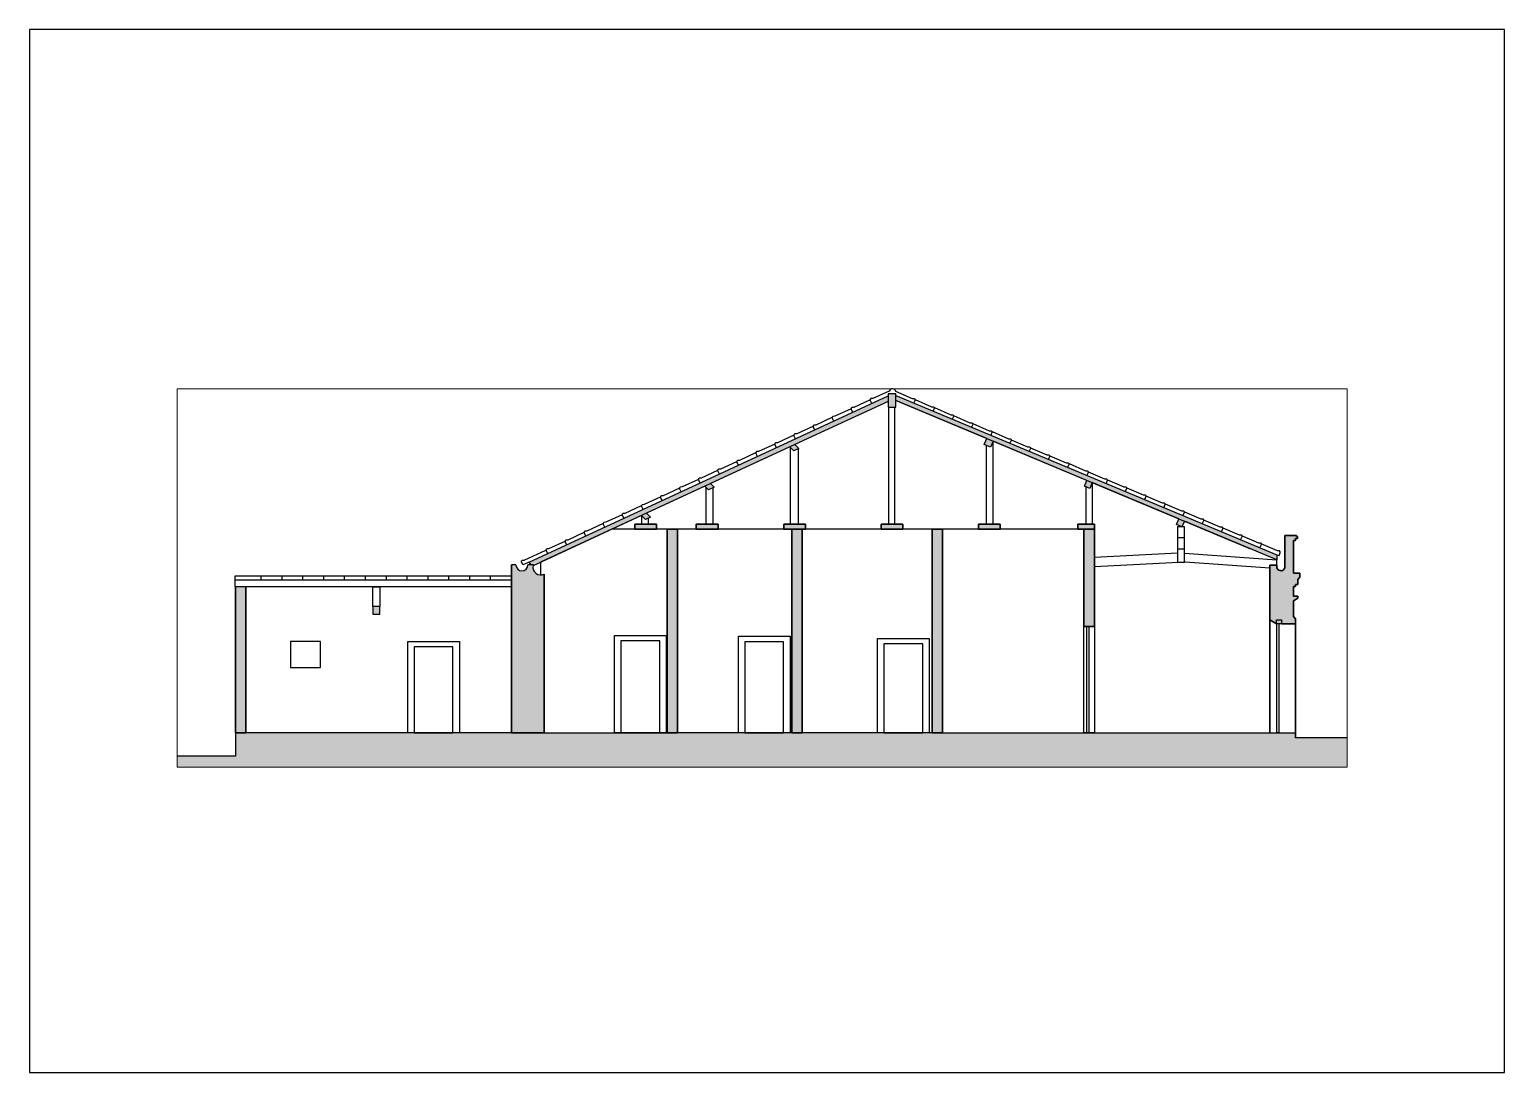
# Paper-space layout 'Layout1' of a CAD drawing. Header units: millimetres. Extents: x 21 to 318, y 103 to 313.
# The model-space entities are those that its viewports show. They can reach past a viewport. Long polylines and large blocks are cut down to what shows.
import ezdxf

# ---------------------------------------------------------------- set-up
doc = ezdxf.new("R2010")
doc.units = ezdxf.units.MM
for name, color, linetype, lineweight in [('A-ALV-___-___-EXI', 250, 'Continuous', 35), ('A-BAS-___-___-EXI', 250, 'Continuous', 25), ('A-COB-___-___-EXI', 250, 'Continuous', 25), ('A-JAN-___-___-EXI', 250, 'Continuous', 25), ('A-POR-___-___-EXI', 250, 'Continuous', 25)]:
    doc.layers.add(name, color=color, linetype=linetype, lineweight=lineweight)

# ---------------------------------------------------------------- blocks, each defined once
blk = doc.blocks.new('A4 HORIZONTAL - A4-22867027-Não nomeada')
at = {"layer": 'A-COB-___-___-EXI'}
for p, q in [((317.79, 313), (20.79, 313)), ((20.79, 313), (20.79, 103)), ((317.79, 103), (317.79, 313)), ((20.79, 103), (317.79, 103))]:
    blk.add_line(p, q, dxfattribs=at)

msp = doc.modelspace()

# ---------------------------------------------------------------- hatches: boundary and pattern name
at = {"layer": 'A-ALV-___-___-EXI'}
h = msp.add_hatch(color=11, dxfattribs=at)
h.paths.add_polyline_path([(-73058, -8867), (-73058, -4767), (-73267, -4767), (-73267, -8867)])
h.paths.add_polyline_path([(-76097, -8867), (-75888, -8867), (-75888, -4767), (-76097, -4767), (-76097, -5751)])
h.paths.add_polyline_path([(-78607, -8867), (-78398, -8867), (-78398, -4767), (-78607, -4767), (-78607, -5751)])
h.paths.add_polyline_path([(-81739, -8867), (-81079, -8867), (-81079, -5672), (-81113, -5685), (-81149, -5690), (-81186, -5686), (-81220, -5674), (-81251, -5654), (-81276, -5627), (-81294, -5595), (-81304, -5560), (-81306, -5523), (-81299, -5487), (-81409, -5487), (-81413, -5518), (-81425, -5547), (-81444, -5572), (-81469, -5591), (-81498, -5603), (-81529, -5607), (-81560, -5603), (-81589, -5591), (-81613, -5572), (-81633, -5547), (-81645, -5518), (-81649, -5487), (-81739, -5487), (-81739, -5751)])
h.paths.add_polyline_path([(-87089, -8867), (-87089, -5927), (-87298, -5927), (-87298, -8867)])
h.paths.add_polyline_path([(-70153, -6727), (-69998, -6727), (-69998, -4767), (-70218, -4767), (-70218, -6727)])
h.paths.add_polyline_path([(-66233, -6670), (-65953, -6670), (-65953, -6570), (-65995, -6528), (-65995, -6208), (-65909, -6158), (-65909, -6118), (-65995, -6118), (-65995, -5918), (-65953, -5918), (-65953, -5878), (-65909, -5878), (-65909, -5778), (-65866, -5735), (-65866, -5655), (-65995, -5655), (-65995, -4995), (-65955, -4995), (-65955, -4955), (-65915, -4955), (-65915, -4915), (-65935, -4915), (-65935, -4895), (-66165, -4895), (-66165, -5520), (-66168, -5541), (-66176, -5560), (-66188, -5577), (-66204, -5590), (-66223, -5599), (-66243, -5603), (-66264, -5602), (-66284, -5596), (-66301, -5585), (-66315, -5570), (-66326, -5551), (-66331, -5531), (-66331, -5511), (-66326, -5490), (-66472, -5490), (-66472, -6590), (-66333, -6670), (-66333, -6590), (-66233, -6590)])
at = {"layer": 'A-BAS-___-___-EXI', "true_color": 0xcb9898}
msp.add_hatch(color=253, dxfattribs=at).paths.add_polyline_path([(-88475, -9562), (-64915, -9562), (-64915, -8968), (-65953, -8968), (-65953, -8867), (-87298, -8867), (-87298, -9339), (-88475, -9339)])
at = {"layer": 'A-COB-___-___-EXI', "true_color": 0xc19a82}
h = msp.add_hatch(color=33, dxfattribs=at)
h.paths.add_polyline_path([(-66333, -6670), (-66233, -6670), (-66233, -6590), (-66333, -6590)])
h.paths.add_polyline_path([(-84529, -6478), (-84389, -6478), (-84389, -6327), (-84529, -6327)])
h.paths.add_polyline_path([(-81303, -5504), (-79119, -4491), (-79038, -4572), (-78941, -4526), (-79021, -4446), (-77846, -3902), (-77774, -3975), (-77659, -3922), (-77732, -3849), (-76132, -3108), (-76052, -3188), (-75954, -3143), (-76035, -3063), (-74158, -2193), (-74158, -2313), (-73998, -2313), (-73998, -2178), (-72168, -2942), (-72221, -3061), (-72093, -3114), (-72043, -2994), (-70153, -3784), (-70203, -3898), (-70093, -3945), (-70045, -3829), (-68302, -4557), (-68350, -4673), (-68240, -4720), (-68191, -4603), (-66326, -5383), (-66326, -5283), (-73998, -2078), (-73998, -2045), (-74158, -2045), (-74158, -2079), (-81386, -5428), (-81344, -5487), (-81299, -5487)])
h.paths.add_polyline_path([(-70338, -4767), (-69998, -4767), (-69998, -4667), (-70338, -4667)])
h.paths.add_polyline_path([(-72338, -4767), (-71898, -4767), (-71898, -4667), (-72338, -4667)])
h.paths.add_polyline_path([(-74298, -4767), (-73858, -4767), (-73858, -4667), (-74298, -4667)])
h.paths.add_polyline_path([(-76258, -4767), (-75818, -4767), (-75818, -4667), (-76258, -4667)])
h.paths.add_polyline_path([(-77578, -4767), (-77578, -4667), (-78018, -4667), (-78018, -4767)])
h.paths.add_polyline_path([(-78818, -4767), (-78818, -4667), (-79258, -4667), (-79258, -4767), (-79193, -4767)])

# ---------------------------------------------------------------- linework, layer by layer
at = {"layer": 'A-ALV-___-___-EXI'}
for p, q in [((-78607, -8867), (-78607, -4767)), ((-78398, -4767), (-78398, -8867)), ((-76097, -4767), (-76097, -8867)), ((-75888, -8867), (-75888, -4767)), ((-73267, -8867), (-73267, -4767)), ((-73058, -4767), (-73058, -8867)), ((-70218, -4767), (-70218, -6727)), ((-69998, -6727), (-69998, -4767)), ((-66165, -5520), (-66165, -4895)), ((-66165, -4895), (-65935, -4895)), ((-65955, -4995), (-65995, -4995)), ((-65995, -4995), (-65995, -5655)), ((-65915, -4955), (-65955, -4955)), ((-65955, -4955), (-65955, -4995)), ((-65935, -4895), (-65935, -4915)), ((-65935, -4915), (-65915, -4915)), ((-65915, -4915), (-65915, -4955)), ((-81739, -5487), (-81739, -8867)), ((-66472, -6590), (-66472, -5490)), ((-66472, -5490), (-66326, -5490)), ((-87298, -5927), (-87298, -8867)), ((-87089, -8867), (-87089, -5927)), ((-81079, -5672), (-81079, -8867)), ((-65995, -5655), (-65866, -5655)), ((-65953, -5918), (-65995, -5918)), ((-65995, -5918), (-65995, -6118)), ((-65909, -5878), (-65953, -5878)), ((-65953, -5878), (-65953, -5918)), ((-65866, -5735), (-65909, -5778)), ((-65909, -5778), (-65909, -5878)), ((-65866, -5655), (-65866, -5675)), ((-65866, -5675), (-65866, -5735)), ((-65995, -6118), (-65909, -6118)), ((-65909, -6158), (-65995, -6208)), ((-65995, -6208), (-65995, -6528)), ((-65909, -6118), (-65909, -6158)), ((-65995, -6528), (-65953, -6570)), ((-70218, -6727), (-69998, -6727)), ((-70218, -6727), (-69998, -6727)), ((-66333, -6670), (-66472, -6590)), ((-66472, -6590), (-66472, -8867)), ((-65953, -6670), (-66233, -6670)), ((-65953, -6570), (-65953, -6670)), ((-65953, -8867), (-65953, -6667)), ((-87298, -8867), (-87089, -8867)), ((-81739, -8867), (-81079, -8867)), ((-78398, -8867), (-78607, -8867)), ((-76097, -8867), (-75888, -8867)), ((-73058, -8867), (-73267, -8867)), ((-66333, -8867), (-66283, -8867)), ((-65953, -8968), (-65953, -8867))]:
    msp.add_line(p, q, dxfattribs=at)
msp.add_arc((-66248, -5520), 83.1, 158.8294, 360, dxfattribs=at)
at = {"layer": 'A-BAS-___-___-EXI'}
for p, q in [((-87298, -8867), (-87298, -9339)), ((-81739, -8867), (-87089, -8867)), ((-81079, -8867), (-78607, -8867)), ((-76097, -8867), (-78398, -8867)), ((-73267, -8867), (-75888, -8867)), ((-73058, -8867), (-65953, -8867)), ((-64915, -8968), (-65953, -8968)), ((-64915, -9562), (-64915, -8968)), ((-87298, -9339), (-88475, -9339)), ((-88475, -9339), (-88475, -9562)), ((-88475, -9562), (-64915, -9562))]:
    msp.add_line(p, q, dxfattribs=at)
at = {"layer": 'A-COB-___-___-EXI'}
for p, q in [((-74134, -1987), (-74461, -2138)), ((-73998, -2045), (-74158, -2045)), ((-74158, -2045), (-74158, -2079)), ((-73668, -2143), (-73998, -1997)), ((-73998, -2078), (-73998, -2045)), ((-73998, -2178), (-73998, -2078)), ((-73998, -2078), (-66326, -5283)), ((-81386, -5428), (-74158, -2079)), ((-74158, -2193), (-76035, -3063)), ((-74903, -2342), (-75229, -2494)), ((-74885, -2317), (-74899, -2331)), ((-74899, -2331), (-74899, -2351)), ((-74899, -2351), (-74871, -2410)), ((-74845, -2316), (-74885, -2317)), ((-74518, -2165), (-74845, -2316)), ((-74501, -2139), (-74515, -2153)), ((-74515, -2153), (-74514, -2173)), ((-74514, -2173), (-74487, -2232)), ((-74461, -2138), (-74501, -2139)), ((-74158, -2079), (-74158, -2193)), ((-74158, -2193), (-74158, -2313)), ((-74158, -2313), (-73998, -2313)), ((-74138, -4667), (-74138, -2313)), ((-74018, -4667), (-74018, -2313)), ((-73998, -2313), (-73998, -2178)), ((-72168, -2942), (-73998, -2178)), ((-73978, -2186), (-66860, -5160)), ((-73628, -2143), (-73668, -2143)), ((-73637, -2228), (-73614, -2177)), ((-73614, -2157), (-73628, -2143)), ((-73614, -2177), (-73614, -2157)), ((-73611, -2159), (-73281, -2304)), ((-73281, -2304), (-73241, -2304)), ((-73227, -2338), (-73250, -2390)), ((-73241, -2304), (-73227, -2318)), ((-73227, -2318), (-73227, -2338)), ((-73223, -2320), (-72894, -2465)), ((-75653, -2672), (-75667, -2687)), ((-75613, -2672), (-75653, -2672)), ((-75287, -2520), (-75613, -2672)), ((-75269, -2495), (-75283, -2509)), ((-75283, -2509), (-75283, -2529)), ((-75283, -2529), (-75255, -2588)), ((-75229, -2494), (-75269, -2495)), ((-72894, -2465), (-72854, -2466)), ((-72840, -2500), (-72863, -2552)), ((-72854, -2466), (-72840, -2480)), ((-72840, -2480), (-72840, -2500)), ((-72836, -2481), (-72507, -2627)), ((-72507, -2627), (-72467, -2627)), ((-72453, -2661), (-72476, -2713)), ((-72467, -2627), (-72453, -2641)), ((-72453, -2641), (-72453, -2661)), ((-72449, -2642), (-72120, -2788)), ((-75596, -2859), (-81152, -5433)), ((-76055, -2876), (-76381, -3028)), ((-76037, -2850), (-76051, -2865)), ((-76051, -2865), (-76051, -2885)), ((-76051, -2885), (-76024, -2944)), ((-75997, -2850), (-76037, -2850)), ((-75671, -2698), (-75997, -2850)), ((-75667, -2687), (-75667, -2707)), ((-75667, -2707), (-75640, -2766)), ((-72221, -3061), (-72168, -2942)), ((-72120, -2788), (-72080, -2788)), ((-72066, -2822), (-72089, -2875)), ((-72080, -2788), (-72066, -2802)), ((-72066, -2802), (-72066, -2822)), ((-72062, -2803), (-71733, -2949)), ((-71733, -2949), (-71693, -2949)), ((-71693, -2949), (-71679, -2963)), ((-71679, -2963), (-71679, -2983)), ((-71675, -2965), (-71346, -3110)), ((-76132, -3108), (-77732, -3849)), ((-76823, -3232), (-77150, -3384)), ((-76806, -3206), (-76819, -3221)), ((-76819, -3221), (-76819, -3241)), ((-76819, -3241), (-76792, -3300)), ((-76766, -3206), (-76806, -3206)), ((-76439, -3054), (-76766, -3206)), ((-76421, -3028), (-76435, -3043)), ((-76435, -3043), (-76435, -3063)), ((-76435, -3063), (-76408, -3122)), ((-76381, -3028), (-76421, -3028)), ((-76052, -3188), (-76132, -3108)), ((-76118, -4667), (-76118, -3122)), ((-75954, -3143), (-76052, -3188)), ((-76035, -3063), (-75954, -3143)), ((-75958, -4667), (-75958, -3139)), ((-72093, -3114), (-72221, -3061)), ((-72178, -4667), (-72178, -3079)), ((-72043, -2994), (-72093, -3114)), ((-70153, -3784), (-72043, -2994)), ((-72038, -4667), (-72038, -2996)), ((-71679, -2983), (-71702, -3037)), ((-71346, -3110), (-71306, -3110)), ((-71292, -3145), (-71315, -3198)), ((-71306, -3110), (-71291, -3125)), ((-71291, -3125), (-71292, -3145)), ((-71288, -3126), (-70958, -3272)), ((-77574, -3562), (-77588, -3577)), ((-77534, -3561), (-77574, -3562)), ((-77207, -3410), (-77534, -3561)), ((-77190, -3384), (-77204, -3399)), ((-77204, -3399), (-77203, -3419)), ((-77203, -3419), (-77176, -3478)), ((-77150, -3384), (-77190, -3384)), ((-70958, -3272), (-70918, -3272)), ((-70904, -3306), (-70928, -3360)), ((-70918, -3272), (-70904, -3286)), ((-70904, -3286), (-70904, -3306)), ((-70901, -3287), (-70571, -3433)), ((-70571, -3433), (-70531, -3433)), ((-70517, -3467), (-70541, -3522)), ((-70531, -3433), (-70517, -3447)), ((-70517, -3447), (-70517, -3467)), ((-70513, -3448), (-70184, -3594)), ((-77975, -3766), (-78302, -3917)), ((-77958, -3740), (-77972, -3755)), ((-77972, -3755), (-77971, -3775)), ((-77971, -3775), (-77944, -3833)), ((-77918, -3739), (-77958, -3740)), ((-77591, -3588), (-77918, -3739)), ((-77732, -3849), (-77659, -3922)), ((-77588, -3577), (-77587, -3597)), ((-77587, -3597), (-77560, -3655)), ((-70203, -3898), (-70153, -3784)), ((-70184, -3594), (-70144, -3594)), ((-70130, -3628), (-70154, -3683)), ((-70144, -3594), (-70130, -3608)), ((-70130, -3608), (-70130, -3628)), ((-70126, -3610), (-69797, -3755)), ((-70045, -3829), (-70093, -3945)), ((-68302, -4557), (-70045, -3829)), ((-70043, -4667), (-70043, -3830)), ((-69797, -3755), (-69757, -3755)), ((-69743, -3789), (-69767, -3845)), ((-69757, -3755), (-69743, -3769)), ((-69743, -3769), (-69743, -3789)), ((-69739, -3771), (-69410, -3916)), ((-78743, -4122), (-79070, -4273)), ((-77846, -3902), (-79021, -4446)), ((-78726, -4096), (-78740, -4110)), ((-78740, -4110), (-78740, -4130)), ((-78740, -4130), (-78712, -4189)), ((-78686, -4095), (-78726, -4096)), ((-78359, -3944), (-78686, -4095)), ((-78342, -3918), (-78356, -3933)), ((-78356, -3933), (-78355, -3953)), ((-78355, -3953), (-78328, -4011)), ((-78302, -3917), (-78342, -3918)), ((-77774, -3975), (-77846, -3902)), ((-77818, -4667), (-77818, -3930)), ((-77659, -3922), (-77774, -3975)), ((-77678, -4667), (-77678, -3931)), ((-70093, -3945), (-70203, -3898)), ((-70168, -4667), (-70168, -3913)), ((-69410, -3916), (-69370, -3916)), ((-69356, -3951), (-69381, -4007)), ((-69370, -3916), (-69356, -3931)), ((-69356, -3931), (-69356, -3951)), ((-69352, -3932), (-69023, -4078)), ((-69023, -4078), (-68983, -4078)), ((-68969, -4112), (-68994, -4168)), ((-68983, -4078), (-68969, -4092)), ((-68969, -4092), (-68969, -4112)), ((-68965, -4093), (-68636, -4239)), ((-79494, -4452), (-79508, -4466)), ((-79454, -4451), (-79494, -4452)), ((-79128, -4300), (-79454, -4451)), ((-79110, -4274), (-79124, -4288)), ((-79124, -4288), (-79124, -4308)), ((-79124, -4308), (-79096, -4367)), ((-79070, -4273), (-79110, -4274)), ((-79021, -4446), (-78941, -4526)), ((-68636, -4239), (-68596, -4239)), ((-68582, -4273), (-68607, -4330)), ((-68596, -4239), (-68582, -4253)), ((-68582, -4253), (-68582, -4273)), ((-68578, -4254), (-68248, -4400)), ((-68248, -4400), (-68208, -4400)), ((-68194, -4434), (-68220, -4491)), ((-68208, -4400), (-68194, -4414)), ((-68194, -4414), (-68194, -4434)), ((-68191, -4416), (-67861, -4561)), ((-79119, -4491), (-81303, -5504)), ((-79896, -4656), (-80222, -4807)), ((-79878, -4630), (-79892, -4644)), ((-79892, -4644), (-79892, -4664)), ((-79892, -4664), (-79865, -4723)), ((-79838, -4629), (-79878, -4630)), ((-79512, -4478), (-79838, -4629)), ((-79508, -4466), (-79508, -4486)), ((-79508, -4486), (-79480, -4545)), ((-78818, -4667), (-79258, -4667)), ((-79258, -4667), (-79258, -4767)), ((-79258, -4767), (-79258, -4667)), ((-79258, -4667), (-78818, -4667)), ((-79038, -4572), (-79119, -4491)), ((-79117, -4667), (-79117, -4493)), ((-78941, -4526), (-79038, -4572)), ((-78990, -4549), (-78990, -4667)), ((-78818, -4767), (-78818, -4667)), ((-78818, -4667), (-78818, -4767)), ((-77578, -4667), (-78018, -4667)), ((-78018, -4667), (-78018, -4767)), ((-78018, -4767), (-78018, -4667)), ((-78018, -4667), (-77578, -4667)), ((-77578, -4767), (-77578, -4667)), ((-77578, -4667), (-77578, -4767)), ((-75818, -4667), (-76258, -4667)), ((-76258, -4667), (-76258, -4767)), ((-76258, -4767), (-76258, -4667)), ((-76258, -4667), (-75818, -4667)), ((-75818, -4767), (-75818, -4667)), ((-75818, -4667), (-75818, -4767)), ((-73858, -4667), (-74298, -4667)), ((-74298, -4667), (-74298, -4767)), ((-74298, -4767), (-74298, -4667)), ((-74298, -4667), (-73858, -4667)), ((-73858, -4767), (-73858, -4667)), ((-73858, -4667), (-73858, -4767)), ((-71898, -4667), (-72338, -4667)), ((-72338, -4667), (-72338, -4767)), ((-72338, -4767), (-72338, -4667)), ((-72338, -4667), (-71898, -4667)), ((-71898, -4767), (-71898, -4667)), ((-71898, -4667), (-71898, -4767)), ((-69998, -4667), (-70338, -4667)), ((-70338, -4667), (-70338, -4767)), ((-70338, -4767), (-70338, -4667)), ((-70338, -4667), (-69998, -4667)), ((-69998, -4767), (-69998, -4667)), ((-69998, -4667), (-69998, -4767)), ((-68350, -4673), (-68302, -4557)), ((-68240, -4720), (-68350, -4673)), ((-68191, -4720), (-68331, -4720)), ((-68331, -4720), (-68331, -5440)), ((-68191, -4603), (-68240, -4720)), ((-66326, -5383), (-68191, -4603)), ((-68191, -5432), (-68191, -4720)), ((-67861, -4561), (-67821, -4561)), ((-67807, -4596), (-67833, -4653)), ((-67821, -4561), (-67807, -4576)), ((-67807, -4576), (-67807, -4596)), ((-67803, -4577), (-67474, -4723)), ((-67474, -4723), (-67434, -4723)), ((-67434, -4723), (-67420, -4737)), ((-67420, -4737), (-67420, -4757)), ((-67416, -4738), (-67087, -4884)), ((-80664, -5012), (-80991, -5163)), ((-80646, -4986), (-80660, -5000)), ((-80660, -5000), (-80660, -5020)), ((-80660, -5020), (-80633, -5079)), ((-80606, -4985), (-80646, -4986)), ((-80280, -4834), (-80606, -4985)), ((-80262, -4808), (-80276, -4822)), ((-80276, -4822), (-80276, -4842)), ((-80276, -4842), (-80249, -4901)), ((-80222, -4807), (-80262, -4808)), ((-69998, -4767), (-79698, -4767)), ((-79258, -4767), (-78818, -4767)), ((-78818, -4767), (-79258, -4767)), ((-78607, -4767), (-78398, -4767)), ((-78018, -4767), (-77578, -4767)), ((-77578, -4767), (-78018, -4767)), ((-76258, -4767), (-75818, -4767)), ((-75818, -4767), (-76258, -4767)), ((-74298, -4767), (-73858, -4767)), ((-73858, -4767), (-74298, -4767)), ((-73267, -4767), (-73058, -4767)), ((-72338, -4767), (-71898, -4767)), ((-71898, -4767), (-72338, -4767)), ((-70338, -4767), (-69998, -4767)), ((-69998, -4767), (-70338, -4767)), ((-68191, -4940), (-68331, -4940)), ((-67420, -4757), (-67446, -4815)), ((-67087, -4884), (-67047, -4884)), ((-67033, -4918), (-67059, -4976)), ((-67047, -4884), (-67033, -4898)), ((-67033, -4898), (-67033, -4918)), ((-67029, -4899), (-66700, -5045)), ((-66700, -5045), (-66660, -5045)), ((-66660, -5045), (-66646, -5059)), ((-81482, -5390), (-81046, -5189)), ((-81031, -5164), (-81044, -5178)), ((-81044, -5178), (-81044, -5198)), ((-81044, -5198), (-81017, -5257)), ((-80991, -5163), (-81031, -5164)), ((-68331, -5249), (-69998, -5336)), ((-68331, -5160), (-68191, -5160)), ((-66326, -5390), (-68191, -5260)), ((-66646, -5079), (-66672, -5138)), ((-66646, -5059), (-66646, -5079)), ((-66313, -5206), (-66642, -5061)), ((-66326, -5283), (-66326, -5383)), ((-66326, -5283), (-66285, -5300)), ((-66273, -5206), (-66313, -5206)), ((-66285, -5300), (-66259, -5240)), ((-66259, -5220), (-66273, -5206)), ((-66259, -5240), (-66259, -5220)), ((-81649, -5487), (-81739, -5487)), ((-81535, -5406), (-81521, -5391)), ((-81535, -5426), (-81535, -5406)), ((-81508, -5484), (-81535, -5426)), ((-81521, -5391), (-81482, -5390)), ((-81386, -5428), (-81508, -5484)), ((-81344, -5487), (-81409, -5487)), ((-81344, -5487), (-81386, -5428)), ((-81299, -5487), (-81344, -5487)), ((-81152, -5433), (-81152, -5690)), ((-68173, -5431), (-69998, -5527)), ((-68331, -5440), (-68191, -5432)), ((-66472, -5550), (-68173, -5431)), ((-66326, -5490), (-66326, -5390)), ((-87305, -5926), (-87305, -5706)), ((-87305, -5706), (-86779, -5706)), ((-87305, -5786), (-81739, -5786)), ((-81739, -5926), (-87305, -5926)), ((-87089, -5927), (-87298, -5927)), ((-86779, -5786), (-86779, -5706)), ((-86779, -5706), (-86359, -5706)), ((-86359, -5786), (-86359, -5706)), ((-86359, -5706), (-85939, -5706)), ((-85939, -5786), (-85939, -5706)), ((-85939, -5706), (-85519, -5706)), ((-85519, -5786), (-85519, -5706)), ((-85519, -5706), (-85099, -5706)), ((-85099, -5786), (-85099, -5706)), ((-85099, -5706), (-84679, -5706)), ((-84679, -5786), (-84679, -5706)), ((-84679, -5706), (-84259, -5706)), ((-84529, -6327), (-84529, -5927)), ((-84529, -5927), (-84389, -5927)), ((-84389, -5927), (-84389, -6327)), ((-84259, -5786), (-84259, -5706)), ((-84259, -5706), (-83839, -5706)), ((-83839, -5786), (-83839, -5706)), ((-83839, -5706), (-83419, -5706)), ((-83419, -5786), (-83419, -5706)), ((-83419, -5706), (-82999, -5706)), ((-82999, -5786), (-82999, -5706)), ((-82999, -5706), (-82579, -5706)), ((-82579, -5786), (-82579, -5706)), ((-82579, -5706), (-82159, -5706)), ((-82159, -5786), (-82159, -5706)), ((-82159, -5706), (-81739, -5706)), ((-81739, -5706), (-81739, -5733)), ((-84389, -6327), (-84529, -6327)), ((-84389, -6327), (-84529, -6327)), ((-84529, -6327), (-84529, -6478)), ((-84529, -6478), (-84389, -6478)), ((-84389, -6478), (-84389, -6327)), ((-66333, -6670), (-66333, -6590)), ((-66333, -6590), (-66233, -6590)), ((-66283, -6670), (-66333, -6670)), ((-66233, -6670), (-66333, -6670)), ((-66233, -6670), (-66333, -6670)), ((-66233, -6590), (-66233, -6670))]:
    msp.add_line(p, q, dxfattribs=at)
for centre, radius, start, end in [((-74068, -2012), 71.6, 12.1461, 158.7807), ((-81529, -5487), 120, 180, 0), ((-81152, -5535), 155, 167.946, 298.1269), ((-81152, -5535), 155, 161.8731, 168.2422)]:
    msp.add_arc(centre, radius, start, end, dxfattribs=at)
at = {"layer": 'A-JAN-___-___-EXI'}
for p, q in [((-85584, -7027), (-86189, -7027)), ((-86189, -7027), (-86189, -7553)), ((-85584, -7553), (-85584, -7027)), ((-86189, -7553), (-85584, -7553))]:
    msp.add_line(p, q, dxfattribs=at)
at = {"layer": 'A-POR-___-___-EXI'}
for p, q in [((-70218, -8867), (-70218, -6727)), ((-70158, -6727), (-70158, -8867)), ((-70108, -8867), (-70108, -6727)), ((-69998, -6727), (-69998, -8867)), ((-66333, -6670), (-66333, -8867)), ((-66283, -8867), (-66283, -6670)), ((-83827, -8867), (-83827, -7027)), ((-83827, -7027), (-82787, -7027)), ((-82787, -7027), (-82787, -8867)), ((-79662, -8867), (-79662, -6907)), ((-79662, -6907), (-78622, -6907)), ((-78755, -7017), (-79535, -7017)), ((-79535, -7017), (-79535, -8867)), ((-78755, -8867), (-78755, -7017)), ((-78622, -6907), (-78622, -8867)), ((-77167, -8867), (-77167, -6922)), ((-77167, -6922), (-76127, -6922)), ((-76260, -7032), (-77040, -7032)), ((-77040, -7032), (-77040, -8867)), ((-76260, -8867), (-76260, -7032)), ((-76127, -6922), (-76127, -8867)), ((-74367, -8867), (-74367, -6967)), ((-74367, -6967), (-73327, -6967)), ((-73460, -7077), (-74240, -7077)), ((-74240, -7077), (-74240, -8867)), ((-73460, -8867), (-73460, -7077)), ((-73327, -6967), (-73327, -8867)), ((-82920, -7137), (-83700, -7137)), ((-83700, -7137), (-83700, -8867)), ((-82920, -8867), (-82920, -7137)), ((-82787, -8867), (-83827, -8867)), ((-83700, -8867), (-82920, -8867)), ((-78622, -8867), (-79662, -8867)), ((-79535, -8867), (-78755, -8867)), ((-76127, -8867), (-77167, -8867)), ((-77040, -8867), (-76260, -8867)), ((-73327, -8867), (-74367, -8867)), ((-74240, -8867), (-73460, -8867)), ((-69998, -8867), (-70218, -8867))]:
    msp.add_line(p, q, dxfattribs=at)

psp = doc.layouts.get("Layout1")

# ---------------------------------------------------------------- block references
at = {"layer": 'A-BAS-___-___-EXI'}
psp.add_blockref('A4 HORIZONTAL - A4-22867027-Não nomeada', (0, 0), dxfattribs=at)

# ---------------------------------------------------------------- viewports
at = {"layer": 'A-ALV-___-___-EXI'}
psp.add_viewport(center=(168.29, 202.55), size=(235.59, 76.2102), view_center_point=(-76694.79, -5751.41), view_height=7621.0151, dxfattribs=at)

doc.saveas('drawing.dxf')
